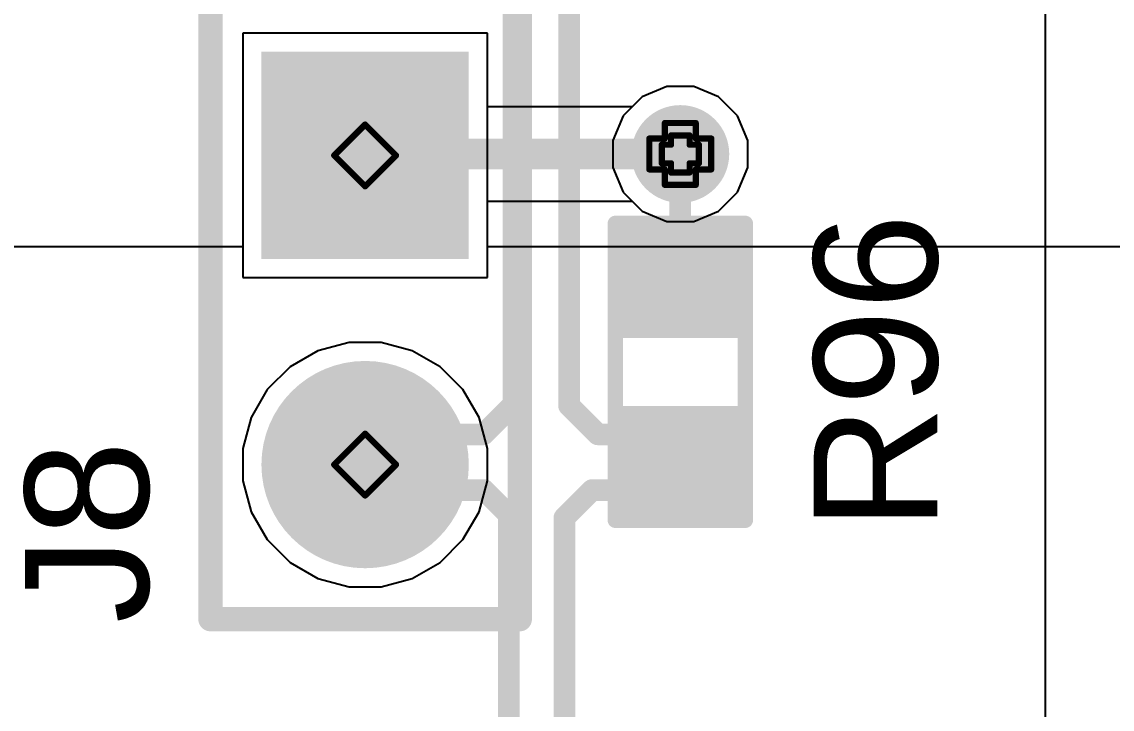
# Model space of a CAD drawing. Header units: inches. Extents: x -4 to 5258, y -4 to 5281.
# Drawn here: x 123.91 to 132.86, y 21.44 to 27.08 of the extents above; entities that cross this region are included whole.
import ezdxf

# ---------------------------------------------------------------- set-up
doc = ezdxf.new("R2010")
doc.units = ezdxf.units.IN
for name, color, linetype in [('Bottom Layer', 5, 'Continuous'), ('Bottom Solder', 6, 'Continuous'), ('Drill Drawing', 1, 'Continuous'), ('Layer 1', 16, 'Continuous'), ('Layer 2', 76, 'Continuous'), ('Multi-Layer', 9, 'Continuous'), ('Pad Holes', 156, 'Continuous'), ('Top Layer', 1, 'Continuous'), ('Top Overlay', 2, 'Continuous'), ('Top Paste', 8, 'Continuous'), ('Top Solder', 216, 'Continuous'), ('Via Holes', 16, 'Continuous')]:
    doc.layers.add(name, color=color, linetype=linetype)
doc.styles.add('Arial', font='', dxfattribs={"height": 0.2})
doc.styles.get('Arial').set_extended_font_data('Arial')

# ---------------------------------------------------------------- blocks, each defined once
blk = doc.blocks.new('R___0603_72')
at = {"layer": 'Top Layer'}
for points in [[(-0.381, 0.4445), (-0.381, -0.4445), (-1.143, -0.4445), (-1.143, 0.4445)], [(1.143, 0.4445), (1.143, -0.4445), (0.381, -0.4445), (0.381, 0.4445)]]:
    blk.add_hatch(color=1, dxfattribs=at).paths.add_polyline_path(points)
at = {"layer": 'Top Paste'}
for points in [[(-0.381, 0.4445), (-0.381, -0.4445), (-1.143, -0.4445), (-1.143, 0.4445)], [(1.143, 0.4445), (1.143, -0.4445), (0.381, -0.4445), (0.381, 0.4445)]]:
    blk.add_hatch(color=8, dxfattribs=at).paths.add_polyline_path(points)
at = {"layer": 'Top Solder'}
for points in [[(-0.2794, 0.5461), (-0.2794, -0.5461), (-1.2446, -0.5461), (-1.2446, 0.5461)], [(1.2446, 0.5461), (1.2446, -0.5461), (0.2794, -0.5461), (0.2794, 0.5461)]]:
    blk.add_hatch(color=216, dxfattribs=at).paths.add_polyline_path(points)
at = {"layer": 'Top Overlay'}
for points in [[(-1.2192, -0.5334, 0.127, 0.127, 0), (-1.2192, 0.5334, 0.127, 0.127, 0)], [(-1.2192, 0.5334, 0.127, 0.127, 0), (1.2192, 0.5334, 0.127, 0.127, 0)], [(1.2192, -0.5334, 0.127, 0.127, 0), (1.2192, 0.5334, 0.127, 0.127, 0)], [(1.2192, -0.5334, 0.127, 0.127, 0), (-1.2192, -0.5334, 0.127, 0.127, 0)]]:
    blk.add_lwpolyline(points, format="xyseb", dxfattribs=at)
for points in [[(-1.251, 0.5334, 0.0635, 0.0635, 1), (-1.1875, 0.5334, 0.0635, 0.0635, 1)], [(-1.251, 0.5334, 0.0635, 0.0635, 1), (-1.1875, 0.5334, 0.0635, 0.0635, 1)], [(1.1874, 0.5334, 0.0635, 0.0635, 1), (1.2509, 0.5334, 0.0635, 0.0635, 1)], [(1.1874, 0.5334, 0.0635, 0.0635, 1), (1.2509, 0.5334, 0.0635, 0.0635, 1)], [(-1.251, -0.5334, 0.0635, 0.0635, 1), (-1.1875, -0.5334, 0.0635, 0.0635, 1)], [(-1.251, -0.5334, 0.0635, 0.0635, 1), (-1.1875, -0.5334, 0.0635, 0.0635, 1)], [(1.1874, -0.5334, 0.0635, 0.0635, 1), (1.251, -0.5334, 0.0635, 0.0635, 1)], [(1.1874, -0.5334, 0.0635, 0.0635, 1), (1.251, -0.5334, 0.0635, 0.0635, 1)]]:
    blk.add_lwpolyline(points, format="xyseb", close=True, dxfattribs=at)
blk = doc.blocks.new('HDR1X2__210')
at = {"layer": 'Bottom Layer'}
blk.add_hatch(color=5, dxfattribs=at).paths.add_polyline_path([(-0.75, 0.75), (0.75, 0.75), (0.75, -0.75), (-0.75, -0.75)])
h = blk.add_hatch(color=5, dxfattribs=at)
edge = h.paths.add_edge_path()
edge.add_arc((2.54, 0), 0.75, 0, 360)
at = {"layer": 'Bottom Solder'}
blk.add_hatch(color=6, dxfattribs=at).paths.add_polyline_path([(-0.8516, 0.8516), (0.8516, 0.8516), (0.8516, -0.8516), (-0.8516, -0.8516)])
h = blk.add_hatch(color=6, dxfattribs=at)
edge = h.paths.add_edge_path()
edge.add_arc((2.54, 0), 0.8516, 0, 360)
at = {"layer": 'Layer 1'}
blk.add_hatch(color=16, dxfattribs=at).paths.add_polyline_path([(-0.75, 0.75), (0.75, 0.75), (0.75, -0.75), (-0.75, -0.75)])
h = blk.add_hatch(color=16, dxfattribs=at)
edge = h.paths.add_edge_path()
edge.add_arc((2.54, 0), 0.75, 0, 360)
at = {"layer": 'Layer 2'}
blk.add_hatch(color=76, dxfattribs=at).paths.add_polyline_path([(-0.75, 0.75), (0.75, 0.75), (0.75, -0.75), (-0.75, -0.75)])
h = blk.add_hatch(color=76, dxfattribs=at)
edge = h.paths.add_edge_path()
edge.add_arc((2.54, 0), 0.75, 0, 360)
at = {"layer": 'Multi-Layer'}
blk.add_hatch(color=9, dxfattribs=at).paths.add_polyline_path([(-0.75, 0.75), (0.75, 0.75), (0.75, -0.75), (-0.75, -0.75)])
h = blk.add_hatch(color=9, dxfattribs=at)
edge = h.paths.add_edge_path()
edge.add_arc((2.54, 0), 0.75, 0, 360)
at = {"layer": 'Pad Holes'}
h = blk.add_hatch(color=7, dxfattribs=at)
edge = h.paths.add_edge_path()
edge.add_arc((0, 0), 0.45, 0, 360)
h = blk.add_hatch(color=7, dxfattribs=at)
edge = h.paths.add_edge_path()
edge.add_arc((2.54, 0), 0.45, 0, 360)
at = {"layer": 'Top Layer'}
blk.add_hatch(color=1, dxfattribs=at).paths.add_polyline_path([(-0.75, 0.75), (0.75, 0.75), (0.75, -0.75), (-0.75, -0.75)])
h = blk.add_hatch(color=1, dxfattribs=at)
edge = h.paths.add_edge_path()
edge.add_arc((2.54, 0), 0.75, 0, 360)
at = {"layer": 'Top Solder'}
blk.add_hatch(color=216, dxfattribs=at).paths.add_polyline_path([(-0.8516, 0.8516), (0.8516, 0.8516), (0.8516, -0.8516), (-0.8516, -0.8516)])
h = blk.add_hatch(color=216, dxfattribs=at)
edge = h.paths.add_edge_path()
edge.add_arc((2.54, 0), 0.8516, 0, 360)
at = {"layer": 'Top Overlay'}
for points in [[(3.81, 1.27, 0.2, 0.2, 0), (-1.27, 1.27, 0.2, 0.2, 0)], [(-1.27, -1.27, 0.2, 0.2, 0), (-1.27, 1.27, 0.2, 0.2, 0)], [(3.81, -1.27, 0.2, 0.2, 0), (3.81, 1.27, 0.2, 0.2, 0)], [(-1.27, -1.27, 0.2, 0.2, 0), (3.81, -1.27, 0.2, 0.2, 0)]]:
    blk.add_lwpolyline(points, format="xyseb", dxfattribs=at)
for points in [[(-1.32, 1.27, 0.1, 0.1, 1), (-1.22, 1.27, 0.1, 0.1, 1)], [(-1.32, 1.27, 0.1, 0.1, 1), (-1.22, 1.27, 0.1, 0.1, 1)], [(3.76, 1.27, 0.1, 0.1, 1), (3.86, 1.27, 0.1, 0.1, 1)], [(3.76, 1.27, 0.1, 0.1, 1), (3.86, 1.27, 0.1, 0.1, 1)], [(-1.32, -1.27, 0.1, 0.1, 1), (-1.22, -1.27, 0.1, 0.1, 1)], [(-1.32, -1.27, 0.1, 0.1, 1), (-1.22, -1.27, 0.1, 0.1, 1)], [(3.76, -1.27, 0.1, 0.1, 1), (3.86, -1.27, 0.1, 0.1, 1)], [(3.76, -1.27, 0.1, 0.1, 1), (3.86, -1.27, 0.1, 0.1, 1)]]:
    blk.add_lwpolyline(points, format="xyseb", close=True, dxfattribs=at)

msp = doc.modelspace()

# ---------------------------------------------------------------- hatches: boundary and pattern name
at = {"layer": 'Bottom Layer'}
h = msp.add_hatch(color=5, dxfattribs=at)
edge = h.paths.add_edge_path()
edge.add_arc((129.3174, 25.9979), 0.3, 0, 360)
at = {"layer": 'Bottom Solder'}
h = msp.add_hatch(color=6, dxfattribs=at)
edge = h.paths.add_edge_path()
edge.add_arc((129.3174, 25.9979), 0.4016, 0, 360)
at = {"layer": 'Layer 1'}
h = msp.add_hatch(color=16, dxfattribs=at)
edge = h.paths.add_edge_path()
edge.add_arc((129.3174, 25.9979), 0.3, 0, 360)
at = {"layer": 'Layer 2'}
h = msp.add_hatch(color=76, dxfattribs=at)
edge = h.paths.add_edge_path()
edge.add_arc((129.3174, 25.9979), 0.3, 0, 360)
at = {"layer": 'Top Layer'}
h = msp.add_hatch(color=1, dxfattribs=at)
edge = h.paths.add_edge_path()
edge.add_arc((129.3174, 25.9979), 0.3, 0, 360)
at = {"layer": 'Top Solder'}
h = msp.add_hatch(color=216, dxfattribs=at)
edge = h.paths.add_edge_path()
edge.add_arc((129.3174, 25.9979), 0.4016, 0, 360)
at = {"layer": 'Via Holes'}
h = msp.add_hatch(color=7, dxfattribs=at)
edge = h.paths.add_edge_path()
edge.add_arc((129.3174, 25.9979), 0.15, 0, 360)

# ---------------------------------------------------------------- linework, layer by layer
at = {"layer": 'Bottom Layer'}
for p, q in [((127.733, 26.9899), (125.725, 26.9899)), ((125.725, 26.9899), (125.725, 24.9819)), ((127.733, 24.9819), (127.733, 26.9899)), ((129.2072, 26.5519), (129.0036, 26.4675)), ((129.4276, 26.5519), (129.2072, 26.5519)), ((129.6312, 26.4675), (129.4276, 26.5519)), ((129.0036, 26.4675), (128.8478, 26.3117)), ((129.7871, 26.3117), (129.6312, 26.4675)), ((128.8478, 26.3117), (128.7634, 26.1081)), ((129.8714, 26.1081), (129.7871, 26.3117)), ((128.7634, 26.1081), (128.7634, 25.8877)), ((129.8714, 25.8877), (129.8714, 26.1081)), ((128.7634, 25.8877), (128.8478, 25.6841)), ((129.7871, 25.6841), (129.8714, 25.8877)), ((128.8478, 25.6841), (129.0036, 25.5282)), ((129.6312, 25.5282), (129.7871, 25.6841)), ((129.0036, 25.5282), (129.2072, 25.4439)), ((129.4276, 25.4439), (129.6312, 25.5282)), ((129.2072, 25.4439), (129.4276, 25.4439)), ((125.725, 24.9819), (127.733, 24.9819)), ((126.5968, 24.4499), (126.3414, 24.3814)), ((126.8612, 24.4499), (126.5968, 24.4499)), ((127.1165, 24.3814), (126.8612, 24.4499)), ((126.3414, 24.3814), (126.1125, 24.2493)), ((127.3454, 24.2493), (127.1165, 24.3814)), ((126.1125, 24.2493), (125.9256, 24.0623)), ((127.5324, 24.0623), (127.3454, 24.2493)), ((125.9256, 24.0623), (125.7934, 23.8334)), ((127.6646, 23.8334), (127.5324, 24.0623)), ((125.7934, 23.8334), (125.725, 23.5781)), ((127.733, 23.5781), (127.6646, 23.8334)), ((125.725, 23.5781), (125.725, 23.3137)), ((127.733, 23.3137), (127.733, 23.5781)), ((125.725, 23.3137), (125.7934, 23.0583)), ((127.6646, 23.0583), (127.733, 23.3137)), ((125.7934, 23.0583), (125.9256, 22.8294)), ((127.5324, 22.8294), (127.6646, 23.0583)), ((125.9256, 22.8294), (126.1125, 22.6425)), ((127.3454, 22.6425), (127.5324, 22.8294)), ((126.1125, 22.6425), (126.3414, 22.5103)), ((127.1165, 22.5103), (127.3454, 22.6425)), ((126.3414, 22.5103), (126.5968, 22.4419)), ((126.8612, 22.4419), (127.1165, 22.5103)), ((126.5968, 22.4419), (126.8612, 22.4419))]:
    msp.add_line(p, q, dxfattribs=at)
at = {"layer": 'Drill Drawing'}
for points in [[(126.475, 25.9859, 0.0508, 0.0508, 0), (126.729, 26.2399, 0.0508, 0.0508, 0)], [(126.729, 26.2399, 0.0508, 0.0508, 0), (126.983, 25.9859, 0.0508, 0.0508, 0)], [(129.1904, 26.1249, 0.0508, 0.0508, 0), (129.1904, 26.2519, 0.0508, 0.0508, 0)], [(129.1904, 26.2519, 0.0508, 0.0508, 0), (129.4444, 26.2519, 0.0508, 0.0508, 0)], [(129.4444, 26.1249, 0.0508, 0.0508, 0), (129.4444, 26.2519, 0.0508, 0.0508, 0)], [(129.0634, 25.8709, 0.0508, 0.0508, 0), (129.0634, 26.1249, 0.0508, 0.0508, 0)], [(129.0634, 26.1249, 0.0508, 0.0508, 0), (129.1904, 26.1249, 0.0508, 0.0508, 0)], [(129.2412, 26.0741, 0.0508, 0.0508, 0), (129.2412, 26.1503, 0.0508, 0.0508, 0)], [(129.2412, 26.1503, 0.0508, 0.0508, 0), (129.3936, 26.1503, 0.0508, 0.0508, 0)], [(129.3936, 26.0741, 0.0508, 0.0508, 0), (129.3936, 26.1503, 0.0508, 0.0508, 0)], [(129.4444, 26.1249, 0.0508, 0.0508, 0), (129.5714, 26.1249, 0.0508, 0.0508, 0)], [(129.5714, 25.8709, 0.0508, 0.0508, 0), (129.5714, 26.1249, 0.0508, 0.0508, 0)], [(129.165, 25.9217, 0.0508, 0.0508, 0), (129.165, 26.0741, 0.0508, 0.0508, 0)], [(129.165, 26.0741, 0.0508, 0.0508, 0), (129.2412, 26.0741, 0.0508, 0.0508, 0)], [(129.3936, 26.0741, 0.0508, 0.0508, 0), (129.4698, 26.0741, 0.0508, 0.0508, 0)], [(129.4698, 25.9217, 0.0508, 0.0508, 0), (129.4698, 26.0741, 0.0508, 0.0508, 0)], [(126.475, 25.9859, 0.0508, 0.0508, 0), (126.729, 25.7319, 0.0508, 0.0508, 0)], [(126.729, 25.7319, 0.0508, 0.0508, 0), (126.983, 25.9859, 0.0508, 0.0508, 0)], [(129.0634, 25.8709, 0.0508, 0.0508, 0), (129.1904, 25.8709, 0.0508, 0.0508, 0)], [(129.165, 25.9217, 0.0508, 0.0508, 0), (129.2412, 25.9217, 0.0508, 0.0508, 0)], [(129.1904, 25.7439, 0.0508, 0.0508, 0), (129.1904, 25.8709, 0.0508, 0.0508, 0)], [(129.2412, 25.8455, 0.0508, 0.0508, 0), (129.2412, 25.9217, 0.0508, 0.0508, 0)], [(129.3936, 25.9217, 0.0508, 0.0508, 0), (129.4698, 25.9217, 0.0508, 0.0508, 0)], [(129.3936, 25.8455, 0.0508, 0.0508, 0), (129.3936, 25.9217, 0.0508, 0.0508, 0)], [(129.4444, 25.8709, 0.0508, 0.0508, 0), (129.5714, 25.8709, 0.0508, 0.0508, 0)], [(129.4444, 25.7439, 0.0508, 0.0508, 0), (129.4444, 25.8709, 0.0508, 0.0508, 0)], [(129.2412, 25.8455, 0.0508, 0.0508, 0), (129.3936, 25.8455, 0.0508, 0.0508, 0)], [(129.1904, 25.7439, 0.0508, 0.0508, 0), (129.4444, 25.7439, 0.0508, 0.0508, 0)], [(126.475, 23.4459, 0.0508, 0.0508, 0), (126.729, 23.6999, 0.0508, 0.0508, 0)], [(126.729, 23.6999, 0.0508, 0.0508, 0), (126.983, 23.4459, 0.0508, 0.0508, 0)], [(126.475, 23.4459, 0.0508, 0.0508, 0), (126.729, 23.1919, 0.0508, 0.0508, 0)], [(126.729, 23.1919, 0.0508, 0.0508, 0), (126.983, 23.4459, 0.0508, 0.0508, 0)]]:
    msp.add_lwpolyline(points, format="xyseb", dxfattribs=at)
for points in [[(126.7163, 26.2399, 0.0254, 0.0254, 1), (126.7417, 26.2399, 0.0254, 0.0254, 1)], [(126.7163, 26.2399, 0.0254, 0.0254, 1), (126.7417, 26.2399, 0.0254, 0.0254, 1)], [(129.1777, 26.2519, 0.0254, 0.0254, 1), (129.2031, 26.2519, 0.0254, 0.0254, 1)], [(129.1777, 26.2519, 0.0254, 0.0254, 1), (129.2031, 26.2519, 0.0254, 0.0254, 1)], [(129.4317, 26.2519, 0.0254, 0.0254, 1), (129.4571, 26.2519, 0.0254, 0.0254, 1)], [(129.4317, 26.2519, 0.0254, 0.0254, 1), (129.4571, 26.2519, 0.0254, 0.0254, 1)], [(129.0507, 26.1249, 0.0254, 0.0254, 1), (129.0761, 26.1249, 0.0254, 0.0254, 1)], [(129.0507, 26.1249, 0.0254, 0.0254, 1), (129.0761, 26.1249, 0.0254, 0.0254, 1)], [(129.1777, 26.1249, 0.0254, 0.0254, 1), (129.2031, 26.1249, 0.0254, 0.0254, 1)], [(129.1777, 26.1249, 0.0254, 0.0254, 1), (129.2031, 26.1249, 0.0254, 0.0254, 1)], [(129.2285, 26.1503, 0.0254, 0.0254, 1), (129.2539, 26.1503, 0.0254, 0.0254, 1)], [(129.2285, 26.1503, 0.0254, 0.0254, 1), (129.2539, 26.1503, 0.0254, 0.0254, 1)], [(129.3809, 26.1503, 0.0254, 0.0254, 1), (129.4063, 26.1503, 0.0254, 0.0254, 1)], [(129.3809, 26.1503, 0.0254, 0.0254, 1), (129.4063, 26.1503, 0.0254, 0.0254, 1)], [(129.4317, 26.1249, 0.0254, 0.0254, 1), (129.4571, 26.1249, 0.0254, 0.0254, 1)], [(129.4317, 26.1249, 0.0254, 0.0254, 1), (129.4571, 26.1249, 0.0254, 0.0254, 1)], [(129.5587, 26.1249, 0.0254, 0.0254, 1), (129.5841, 26.1249, 0.0254, 0.0254, 1)], [(129.5587, 26.1249, 0.0254, 0.0254, 1), (129.5841, 26.1249, 0.0254, 0.0254, 1)], [(129.1523, 26.0741, 0.0254, 0.0254, 1), (129.1777, 26.0741, 0.0254, 0.0254, 1)], [(129.1523, 26.0741, 0.0254, 0.0254, 1), (129.1777, 26.0741, 0.0254, 0.0254, 1)], [(129.2285, 26.0741, 0.0254, 0.0254, 1), (129.2539, 26.0741, 0.0254, 0.0254, 1)], [(129.2285, 26.0741, 0.0254, 0.0254, 1), (129.2539, 26.0741, 0.0254, 0.0254, 1)], [(129.3809, 26.0741, 0.0254, 0.0254, 1), (129.4063, 26.0741, 0.0254, 0.0254, 1)], [(129.3809, 26.0741, 0.0254, 0.0254, 1), (129.4063, 26.0741, 0.0254, 0.0254, 1)], [(129.4571, 26.0741, 0.0254, 0.0254, 1), (129.4825, 26.0741, 0.0254, 0.0254, 1)], [(129.4571, 26.0741, 0.0254, 0.0254, 1), (129.4825, 26.0741, 0.0254, 0.0254, 1)], [(126.4623, 25.9859, 0.0254, 0.0254, 1), (126.4877, 25.9859, 0.0254, 0.0254, 1)], [(126.4623, 25.9859, 0.0254, 0.0254, 1), (126.4877, 25.9859, 0.0254, 0.0254, 1)], [(126.9703, 25.9859, 0.0254, 0.0254, 1), (126.9957, 25.9859, 0.0254, 0.0254, 1)], [(126.9703, 25.9859, 0.0254, 0.0254, 1), (126.9957, 25.9859, 0.0254, 0.0254, 1)], [(129.0507, 25.8709, 0.0254, 0.0254, 1), (129.0761, 25.8709, 0.0254, 0.0254, 1)], [(129.0507, 25.8709, 0.0254, 0.0254, 1), (129.0761, 25.8709, 0.0254, 0.0254, 1)], [(129.1523, 25.9217, 0.0254, 0.0254, 1), (129.1777, 25.9217, 0.0254, 0.0254, 1)], [(129.1523, 25.9217, 0.0254, 0.0254, 1), (129.1777, 25.9217, 0.0254, 0.0254, 1)], [(129.1777, 25.8709, 0.0254, 0.0254, 1), (129.2031, 25.8709, 0.0254, 0.0254, 1)], [(129.1777, 25.8709, 0.0254, 0.0254, 1), (129.2031, 25.8709, 0.0254, 0.0254, 1)], [(129.2285, 25.9217, 0.0254, 0.0254, 1), (129.2539, 25.9217, 0.0254, 0.0254, 1)], [(129.2285, 25.9217, 0.0254, 0.0254, 1), (129.2539, 25.9217, 0.0254, 0.0254, 1)], [(129.3809, 25.9217, 0.0254, 0.0254, 1), (129.4063, 25.9217, 0.0254, 0.0254, 1)], [(129.3809, 25.9217, 0.0254, 0.0254, 1), (129.4063, 25.9217, 0.0254, 0.0254, 1)], [(129.4317, 25.8709, 0.0254, 0.0254, 1), (129.4571, 25.8709, 0.0254, 0.0254, 1)], [(129.4317, 25.8709, 0.0254, 0.0254, 1), (129.4571, 25.8709, 0.0254, 0.0254, 1)], [(129.4571, 25.9217, 0.0254, 0.0254, 1), (129.4825, 25.9217, 0.0254, 0.0254, 1)], [(129.4571, 25.9217, 0.0254, 0.0254, 1), (129.4825, 25.9217, 0.0254, 0.0254, 1)], [(129.5587, 25.8709, 0.0254, 0.0254, 1), (129.5841, 25.8709, 0.0254, 0.0254, 1)], [(129.5587, 25.8709, 0.0254, 0.0254, 1), (129.5841, 25.8709, 0.0254, 0.0254, 1)], [(129.2285, 25.8455, 0.0254, 0.0254, 1), (129.2539, 25.8455, 0.0254, 0.0254, 1)], [(129.2285, 25.8455, 0.0254, 0.0254, 1), (129.2539, 25.8455, 0.0254, 0.0254, 1)], [(129.3809, 25.8455, 0.0254, 0.0254, 1), (129.4063, 25.8455, 0.0254, 0.0254, 1)], [(129.3809, 25.8455, 0.0254, 0.0254, 1), (129.4063, 25.8455, 0.0254, 0.0254, 1)], [(126.7163, 25.7319, 0.0254, 0.0254, 1), (126.7417, 25.7319, 0.0254, 0.0254, 1)], [(126.7163, 25.7319, 0.0254, 0.0254, 1), (126.7417, 25.7319, 0.0254, 0.0254, 1)], [(129.1777, 25.7439, 0.0254, 0.0254, 1), (129.2031, 25.7439, 0.0254, 0.0254, 1)], [(129.1777, 25.7439, 0.0254, 0.0254, 1), (129.2031, 25.7439, 0.0254, 0.0254, 1)], [(129.4317, 25.7439, 0.0254, 0.0254, 1), (129.4571, 25.7439, 0.0254, 0.0254, 1)], [(129.4317, 25.7439, 0.0254, 0.0254, 1), (129.4571, 25.7439, 0.0254, 0.0254, 1)], [(126.7163, 23.6999, 0.0254, 0.0254, 1), (126.7417, 23.6999, 0.0254, 0.0254, 1)], [(126.7163, 23.6999, 0.0254, 0.0254, 1), (126.7417, 23.6999, 0.0254, 0.0254, 1)], [(126.4623, 23.4459, 0.0254, 0.0254, 1), (126.4877, 23.4459, 0.0254, 0.0254, 1)], [(126.4623, 23.4459, 0.0254, 0.0254, 1), (126.4877, 23.4459, 0.0254, 0.0254, 1)], [(126.9703, 23.4459, 0.0254, 0.0254, 1), (126.9957, 23.4459, 0.0254, 0.0254, 1)], [(126.9703, 23.4459, 0.0254, 0.0254, 1), (126.9957, 23.4459, 0.0254, 0.0254, 1)], [(126.7163, 23.1919, 0.0254, 0.0254, 1), (126.7417, 23.1919, 0.0254, 0.0254, 1)], [(126.7163, 23.1919, 0.0254, 0.0254, 1), (126.7417, 23.1919, 0.0254, 0.0254, 1)]]:
    msp.add_lwpolyline(points, format="xyseb", close=True, dxfattribs=at)
at = {"layer": 'Layer 1'}
for p, q in [((127.733, 26.9899), (125.725, 26.9899)), ((125.725, 26.9899), (125.725, 24.9819)), ((127.733, 26.3863), (127.733, 26.9899)), ((129.2072, 26.5519), (129.0036, 26.4675)), ((129.4276, 26.5519), (129.2072, 26.5519)), ((129.6312, 26.4675), (129.4276, 26.5519)), ((129.0036, 26.4675), (128.9224, 26.3863)), ((129.7871, 26.3117), (129.6312, 26.4675)), ((128.9224, 26.3863), (127.733, 26.3863)), ((129.8714, 26.1081), (129.7871, 26.3117)), ((129.8714, 25.8877), (129.8714, 26.1081)), ((129.7871, 25.6841), (129.8714, 25.8877)), ((127.733, 24.9819), (127.733, 25.6094)), ((127.733, 25.6094), (128.9224, 25.6094)), ((128.9224, 25.6094), (129.0036, 25.5282)), ((129.6312, 25.5282), (129.7871, 25.6841)), ((129.0036, 25.5282), (129.2072, 25.4439)), ((129.4276, 25.4439), (129.6312, 25.5282)), ((129.2072, 25.4439), (129.4276, 25.4439)), ((125.725, 24.9819), (127.733, 24.9819)), ((126.5968, 24.4499), (126.3414, 24.3814)), ((126.8612, 24.4499), (126.5968, 24.4499)), ((127.1165, 24.3814), (126.8612, 24.4499)), ((126.3414, 24.3814), (126.1125, 24.2493)), ((127.3454, 24.2493), (127.1165, 24.3814)), ((126.1125, 24.2493), (125.9256, 24.0623)), ((127.5324, 24.0623), (127.3454, 24.2493)), ((125.9256, 24.0623), (125.7934, 23.8334)), ((127.6646, 23.8334), (127.5324, 24.0623)), ((125.7934, 23.8334), (125.725, 23.5781)), ((127.733, 23.5781), (127.6646, 23.8334)), ((125.725, 23.5781), (125.725, 23.3137)), ((127.733, 23.3137), (127.733, 23.5781)), ((125.725, 23.3137), (125.7934, 23.0583)), ((127.6646, 23.0583), (127.733, 23.3137)), ((125.7934, 23.0583), (125.9256, 22.8294)), ((127.5324, 22.8294), (127.6646, 23.0583)), ((125.9256, 22.8294), (126.1125, 22.6425)), ((127.3454, 22.6425), (127.5324, 22.8294)), ((126.1125, 22.6425), (126.3414, 22.5103)), ((127.1165, 22.5103), (127.3454, 22.6425)), ((126.3414, 22.5103), (126.5968, 22.4419)), ((126.8612, 22.4419), (127.1165, 22.5103)), ((126.5968, 22.4419), (126.8612, 22.4419))]:
    msp.add_line(p, q, dxfattribs=at)
msp.add_lwpolyline([(126.717, 25.9979, 0.254, 0.254, 0), (129.3174, 25.9979, 0.254, 0.254, 0)], format="xyseb", dxfattribs=at)
for points in [[(126.6535, 25.9979, 0.127, 0.127, 1), (126.7805, 25.9979, 0.127, 0.127, 1)], [(129.2539, 25.9979, 0.127, 0.127, 1), (129.3809, 25.9979, 0.127, 0.127, 1)]]:
    msp.add_lwpolyline(points, format="xyseb", close=True, dxfattribs=at)
at = {"layer": 'Layer 2'}
for p, q in [((127.733, 26.9899), (125.725, 26.9899)), ((125.725, 26.9899), (125.725, 25.2359)), ((127.733, 25.2359), (127.733, 26.9899)), ((129.2072, 26.5519), (129.0036, 26.4675)), ((129.4276, 26.5519), (129.2072, 26.5519)), ((129.6312, 26.4675), (129.4276, 26.5519)), ((129.0036, 26.4675), (128.8478, 26.3117)), ((129.7871, 26.3117), (129.6312, 26.4675)), ((128.8478, 26.3117), (128.7634, 26.1081)), ((129.8714, 26.1081), (129.7871, 26.3117)), ((128.7634, 26.1081), (128.7634, 25.8877)), ((129.8714, 25.8877), (129.8714, 26.1081)), ((128.7634, 25.8877), (128.8478, 25.6841)), ((129.7871, 25.6841), (129.8714, 25.8877)), ((128.8478, 25.6841), (129.0036, 25.5282)), ((129.6312, 25.5282), (129.7871, 25.6841)), ((129.0036, 25.5282), (129.2072, 25.4439)), ((129.4276, 25.4439), (129.6312, 25.5282)), ((129.2072, 25.4439), (129.4276, 25.4439)), ((125.725, 25.2359), (119.0365, 25.2359)), ((134.4372, 25.2359), (127.733, 25.2359))]:
    msp.add_line(p, q, dxfattribs=at)
at = {"layer": 'Top Layer'}
msp.add_line((132.3169, 7.6217), (132.3171, 41.4037), dxfattribs=at)
msp.add_line((132.3169, 7.6217), (132.3171, 41.4037), dxfattribs=at)
for points in [[(127.9461, 23.9398, 0.1778, 0.1778, 0), (127.9461, 28.1043, 0.1778, 0.1778, 0)], [(128.4033, 23.9309, 0.1778, 0.1778, 0), (128.4033, 28.0961, 0.1778, 0.1778, 0)], [(129.3174, 24.9699, 0.1778, 0.1778, 0), (129.3174, 25.9979, 0.1778, 0.1778, 0)], [(127.7005, 23.6942, 0.1778, 0.1778, 0), (127.9461, 23.9398, 0.1778, 0.1778, 0)], [(128.4033, 23.9309, 0.1778, 0.1778, 0), (128.6399, 23.6942, 0.1778, 0.1778, 0)], [(126.729, 23.4459, 0.1778, 0.1778, 0), (126.9773, 23.6942, 0.1778, 0.1778, 0)], [(126.9773, 23.6942, 0.1778, 0.1778, 0), (127.7005, 23.6942, 0.1778, 0.1778, 0)], [(128.6399, 23.6942, 0.1778, 0.1778, 0), (129.0691, 23.6942, 0.1778, 0.1778, 0)], [(129.0691, 23.6942, 0.1778, 0.1778, 0), (129.3174, 23.4459, 0.1778, 0.1778, 0)], [(126.971, 23.4579, 0.1778, 0.1778, 0), (127.1918, 23.237, 0.1778, 0.1778, 0)], [(129.1086, 23.237, 0.1778, 0.1778, 0), (129.3174, 23.4459, 0.1778, 0.1778, 0)], [(127.1918, 23.237, 0.1778, 0.1778, 0), (127.7052, 23.237, 0.1778, 0.1778, 0)], [(127.7052, 23.237, 0.1778, 0.1778, 0), (127.9081, 23.0341, 0.1778, 0.1778, 0)], [(128.3653, 23.0086, 0.1778, 0.1778, 0), (128.5937, 23.237, 0.1778, 0.1778, 0)], [(128.5937, 23.237, 0.1778, 0.1778, 0), (129.1086, 23.237, 0.1778, 0.1778, 0)], [(127.9081, 21.5726, 0.1778, 0.1778, 0), (127.9081, 23.0341, 0.1778, 0.1778, 0)], [(128.3653, 19.5365, 0.1778, 0.1778, 0), (128.3653, 23.0086, 0.1778, 0.1778, 0)], [(127.9081, 21.0519, 0.1778, 0.1778, 0), (127.9081, 21.5726, 0.1778, 0.1778, 0)]]:
    msp.add_lwpolyline(points, format="xyseb", dxfattribs=at)
for points in [[(129.273, 25.9979, 0.0889, 0.0889, 1), (129.3619, 25.9979, 0.0889, 0.0889, 1)], [(129.273, 24.9699, 0.0889, 0.0889, 1), (129.3619, 24.9699, 0.0889, 0.0889, 1)], [(127.9016, 23.9398, 0.0889, 0.0889, 1), (127.9905, 23.9398, 0.0889, 0.0889, 1)], [(127.9016, 23.9398, 0.0889, 0.0889, 1), (127.9905, 23.9398, 0.0889, 0.0889, 1)], [(128.3588, 23.9309, 0.0889, 0.0889, 1), (128.4477, 23.9309, 0.0889, 0.0889, 1)], [(128.3588, 23.9309, 0.0889, 0.0889, 1), (128.4477, 23.9309, 0.0889, 0.0889, 1)], [(126.9329, 23.6942, 0.0889, 0.0889, 1), (127.0218, 23.6942, 0.0889, 0.0889, 1)], [(126.9329, 23.6942, 0.0889, 0.0889, 1), (127.0218, 23.6942, 0.0889, 0.0889, 1)], [(127.6561, 23.6942, 0.0889, 0.0889, 1), (127.745, 23.6942, 0.0889, 0.0889, 1)], [(127.6561, 23.6942, 0.0889, 0.0889, 1), (127.745, 23.6942, 0.0889, 0.0889, 1)], [(128.5955, 23.6942, 0.0889, 0.0889, 1), (128.6844, 23.6942, 0.0889, 0.0889, 1)], [(128.5955, 23.6942, 0.0889, 0.0889, 1), (128.6844, 23.6942, 0.0889, 0.0889, 1)], [(129.0246, 23.6942, 0.0889, 0.0889, 1), (129.1135, 23.6942, 0.0889, 0.0889, 1)], [(129.0246, 23.6942, 0.0889, 0.0889, 1), (129.1135, 23.6942, 0.0889, 0.0889, 1)], [(126.6845, 23.4459, 0.0889, 0.0889, 1), (126.7734, 23.4459, 0.0889, 0.0889, 1)], [(126.9265, 23.4579, 0.0889, 0.0889, 1), (127.0154, 23.4579, 0.0889, 0.0889, 1)], [(129.273, 23.4459, 0.0889, 0.0889, 1), (129.3619, 23.4459, 0.0889, 0.0889, 1)], [(129.273, 23.4459, 0.0889, 0.0889, 1), (129.3619, 23.4459, 0.0889, 0.0889, 1)], [(127.1474, 23.237, 0.0889, 0.0889, 1), (127.2363, 23.237, 0.0889, 0.0889, 1)], [(127.1474, 23.237, 0.0889, 0.0889, 1), (127.2363, 23.237, 0.0889, 0.0889, 1)], [(127.6608, 23.237, 0.0889, 0.0889, 1), (127.7497, 23.237, 0.0889, 0.0889, 1)], [(127.6608, 23.237, 0.0889, 0.0889, 1), (127.7497, 23.237, 0.0889, 0.0889, 1)], [(128.5493, 23.237, 0.0889, 0.0889, 1), (128.6382, 23.237, 0.0889, 0.0889, 1)], [(128.5493, 23.237, 0.0889, 0.0889, 1), (128.6382, 23.237, 0.0889, 0.0889, 1)], [(129.0641, 23.237, 0.0889, 0.0889, 1), (129.153, 23.237, 0.0889, 0.0889, 1)], [(129.0641, 23.237, 0.0889, 0.0889, 1), (129.153, 23.237, 0.0889, 0.0889, 1)], [(127.8637, 23.0341, 0.0889, 0.0889, 1), (127.9526, 23.0341, 0.0889, 0.0889, 1)], [(127.8637, 23.0341, 0.0889, 0.0889, 1), (127.9526, 23.0341, 0.0889, 0.0889, 1)], [(128.3209, 23.0086, 0.0889, 0.0889, 1), (128.4098, 23.0086, 0.0889, 0.0889, 1)], [(128.3209, 23.0086, 0.0889, 0.0889, 1), (128.4098, 23.0086, 0.0889, 0.0889, 1)], [(127.8637, 21.5726, 0.0889, 0.0889, 1), (127.9526, 21.5726, 0.0889, 0.0889, 1)], [(127.8637, 21.5726, 0.0889, 0.0889, 1), (127.9526, 21.5726, 0.0889, 0.0889, 1)]]:
    msp.add_lwpolyline(points, format="xyseb", close=True, dxfattribs=at)

# ---------------------------------------------------------------- block references
at = {"rotation": 270}
for name, p in [('HDR1X2__210', (126.729, 25.9859)), ('R___0603_72', (129.3174, 24.2079))]:
    msp.add_blockref(name, p, dxfattribs=at)

# ---------------------------------------------------------------- texts
at = {"layer": 'Top Overlay', "style": 'Arial'}
for s, p in [('R96', (131.4278, 22.9044)), ('J8', (124.9508, 22.1423))]:
    msp.add_text(s, height=1.016, rotation=90, dxfattribs=at).set_placement(p)

doc.saveas('drawing.dxf')
